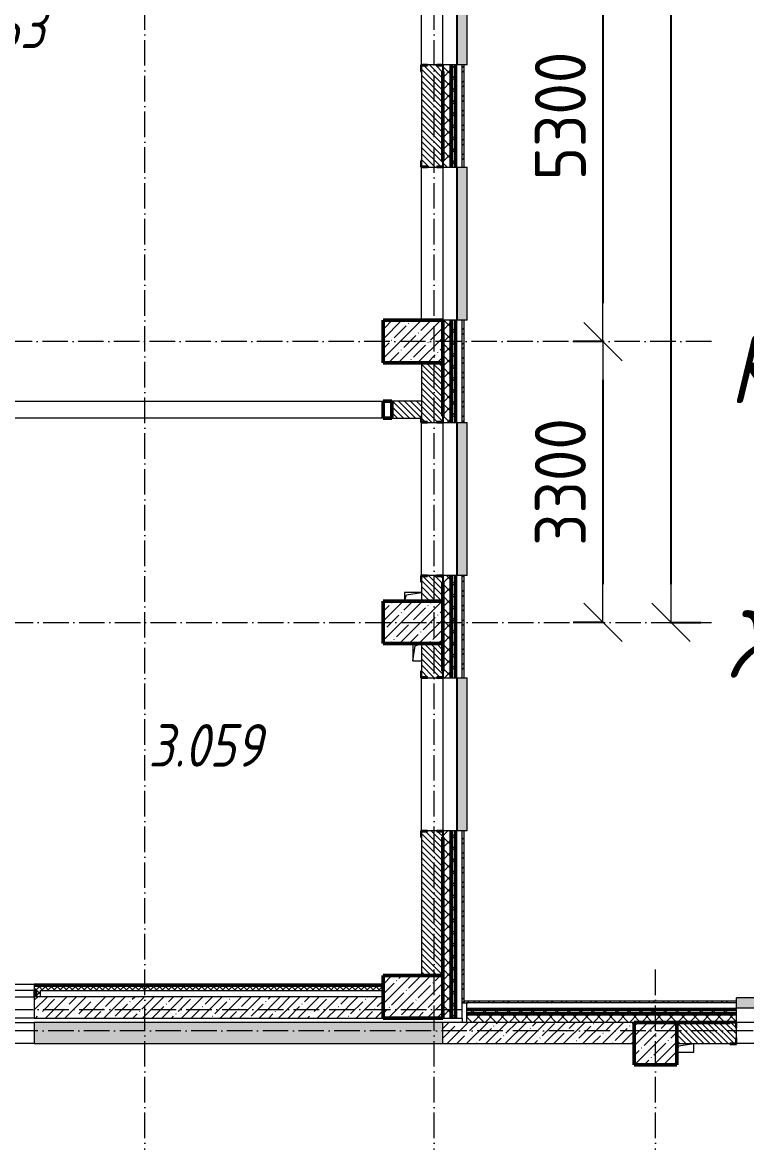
# Model space of a CAD drawing. Header units: millimetres. Extents: x 2294 to 908349, y -83289 to 219220.
# Drawn here: x 184195 to 192704, y 14093 to 27256 of the extents above; entities that cross this region are included whole.
import ezdxf

# ---------------------------------------------------------------- set-up
doc = ezdxf.new("R2010")
doc.units = ezdxf.units.MM
doc.linetypes.add('50_200_ШТРИХ_1Т_ш5_п1_п1_', pattern=[700, 500, -100, 0, -100])
for name, color, linetype, lineweight in [('A-____-____-DIMS', 7, 'Continuous', 9), ('A-GENM-____-MCUT', 7, 'Continuous', 25), ('A-GENM-____-OTLN', 7, 'Continuous', 9), ('A-GENM-____-OTLN-1', 7, 'Continuous', 25), ('A-GLAZ-____-OTLN', 7, 'Continuous', 9), ('A-WALL-____-MCUT-1', 7, 'Continuous', 9), ('A-WALL-____-MCUT-2', 7, 'Continuous', 50), ('A-WALL-____-MCUT-3', 7, 'Continuous', 9), ('A-WALL-____-OTLN', 7, 'Continuous', 9), ('A-WALL-____-PATT-1', 7, 'Continuous', 9), ('A-WALL-FNSH-MCUT-1', 7, 'Continuous', 9), ('I-WALL-____-OTLN', 7, 'Continuous', 9), ('S-COLS-____-MCUT', 7, 'Continuous', 50), ('S-COLS-____-OTLN', 7, 'Continuous', 9), ('S-GRID-____-IDEN', 7, 'Continuous', 9), ('S-GRID-____-OTLN-1', 7, '50_200_ШТРИХ_1Т_ш5_п1_п1_', 9), ('Марки помещений', 7, 'Continuous', 9)]:
    doc.layers.add(name, color=color, linetype=linetype, lineweight=lineweight)
doc.layers.add('A-GLAZ-____-OTLN-1', color=7, linetype='Continuous', lineweight=9, true_color=0xc0c0c0)
doc.layers.add('A-WALL-____-PATT-3', color=9, linetype='Continuous', lineweight=9, true_color=0x808080)
doc.styles.add('ISOCPEUR_I', font='isocpeui.ttf', dxfattribs={"width": 0.9, "height": 2.5})
doc.styles.add('ISOCPEUR_I_2', font='isocpeui.ttf', dxfattribs={"width": 0.85, "height": 2.3})
doc.styles.add('СПДС', font='isocpeur.ttf', dxfattribs={"width": 0.9})
doc.dimstyles.new('Размера А3', dxfattribs={"dimtxt": 800, "dimasz": 450, "dimexe": 350, "dimexo": 100, "dimgap": 200, "dimtad": 1, "dimdec": 0, "dimrnd": 10, "dimzin": 0, "dimdsep": 46, "dimtxsty": 'СПДС', "dimblk": 'ARROWHEAD_6', "dimcen": 1, "dimclrd": 5, "dimclre": 5, "dimclrt": 5, "dimazin": 0, "dimtfac": 1, "dimtdec": 0, "dimtmove": 2, "dimatfit": 3, "dimfxl": 1, "dimtolj": 1, "dimtzin": 0, "dimarcsym": 0})
pattern_1 = [(45, (165583.51, 6025.28), (-70.71068, 70.71068), []), (135, (165583.51, 6025.28), (-70.71068, -70.71068), [])]
pattern_2 = [(135, (165583.507, 6025.276), (-35.35534, -35.35534), [])]
pattern_3 = [(45, (165583.51, 6025.28), (-85.53659, 85.53659), []), (45, (165640.53, 6025.28), (-85.53659, 85.53659), [])]
pattern_4 = [(45, (165583.5, 6025.28), (-114.04925, 114.04925), []), (45, (165697.56, 6025.28), (-114.0493, 114.0493), [201.612, -40.322, 3.353, -36.97])]
pattern_5 = [(45, (165583.507, 6025.276), (-35.35534, 35.35534), []), (135, (165583.507, 6025.276), (-35.35534, -35.35534), [])]

# ---------------------------------------------------------------- blocks, each defined once
blk = doc.blocks.new('ARROWHEAD_6')
at = {"color": 0, "linetype": 'Continuous'}
for p, q in [((-0.5, -0.5), (0.5, 0.5)), ((0, 0), (-1, 0))]:
    blk.add_line(p, q, dxfattribs=at)
blk = doc.blocks.new('*D2797')
at = {"layer": 'A-____-____-DIMS', "color": 0, "lineweight": -2, "transparency": 16777216}
for p, q in [((191022, 28806), (190666, 28806)), ((191016, 28356), (191016, 23956)), ((191022, 23506), (190666, 23506))]:
    blk.add_line(p, q, dxfattribs=at)
at = {"layer": 'Defpoints', "color": 0, "transparency": 16777216}
for p in [(191122, 28806), (191016, 23506), (191122, 23506)]:
    blk.add_point(p, dxfattribs=at)
at = {"layer": 'A-____-____-DIMS', "color": 0, "lineweight": -2, "transparency": 16777216, "xscale": 450, "yscale": 450, "zscale": 450}
for p, rotation in [((191016, 28806), 90), ((191016, 23506), 270)]:
    blk.add_blockref('ARROWHEAD_6', p, dxfattribs=dict(at, rotation=rotation))
at = {"layer": 'A-____-____-DIMS', "color": 0, "transparency": 16777216, "insert": (190516, 26156), "char_height": 600, "attachment_point": 5, "rotation": 90, "style": 'СПДС'}
blk.add_mtext('\\A1;5300', dxfattribs=at)
blk = doc.blocks.new('*D2798')
at = {"layer": 'A-____-____-DIMS', "color": 0, "lineweight": -2, "transparency": 16777216}
for p, q in [((191022, 23506), (190666, 23506)), ((191016, 23056), (191016, 20656)), ((191022, 20206), (190666, 20206))]:
    blk.add_line(p, q, dxfattribs=at)
at = {"layer": 'Defpoints', "color": 0, "transparency": 16777216}
for p in [(191122, 23506), (191016, 20206), (191122, 20206)]:
    blk.add_point(p, dxfattribs=at)
at = {"layer": 'A-____-____-DIMS', "color": 0, "lineweight": -2, "transparency": 16777216, "xscale": 450, "yscale": 450, "zscale": 450}
for p, rotation in [((191016, 23506), 90), ((191016, 20206), 270)]:
    blk.add_blockref('ARROWHEAD_6', p, dxfattribs=dict(at, rotation=rotation))
at = {"layer": 'A-____-____-DIMS', "color": 0, "transparency": 16777216, "insert": (190516, 21856), "char_height": 600, "attachment_point": 5, "rotation": 90, "style": 'СПДС'}
blk.add_mtext('\\A1;3300', dxfattribs=at)
blk = doc.blocks.new('*D2799')
at = {"layer": 'A-____-____-DIMS', "color": 0, "lineweight": -2, "transparency": 16777216}
for p, q in [((191810, 53656), (192166, 53656)), ((191816, 20656), (191816, 53206)), ((191810, 20206), (192166, 20206))]:
    blk.add_line(p, q, dxfattribs=at)
at = {"layer": 'Defpoints', "color": 0, "transparency": 16777216}
for p in [(191710, 53656), (191816, 53656), (191710, 20206)]:
    blk.add_point(p, dxfattribs=at)
at = {"layer": 'A-____-____-DIMS', "color": 0, "lineweight": -2, "transparency": 16777216, "xscale": 450, "yscale": 450, "zscale": 450}
for p, rotation in [((191816, 53656), 90), ((191816, 20206), 270)]:
    blk.add_blockref('ARROWHEAD_6', p, dxfattribs=dict(at, rotation=rotation))
at = {"layer": 'A-____-____-DIMS', "color": 0, "transparency": 16777216, "insert": (191316, 36931), "char_height": 600, "attachment_point": 5, "rotation": 90, "style": 'СПДС'}
blk.add_mtext('\\A1;33450', dxfattribs=at)
blk = doc.blocks.new('BSC_Колонна _Прямоугольная - 500х500-V118-АР1_План отверстий 3 этажа в осях 1-64_А-ГГ')
at = {"layer": 'S-COLS-____-OTLN'}
h = blk.add_hatch(dxfattribs=at)
h.set_pattern_fill('FP_141', color=256, style=0, pattern_type=2)
h.set_pattern_definition([(45, (-26050, -9231.04), (-114.04925, 114.04925), []), (45, (-25935.95, -9231.04), (-114.04925, 114.04925), [201.613, -40.323, 3.353, -36.97])])
h.paths.add_polyline_path([(-250, -250), (250, -250), (250, 250), (-250, 250)], flags=0)
at = {"layer": 'S-COLS-____-MCUT'}
for p, q in [((250, 250), (-250, 250)), ((-250, 250), (-250, -250)), ((250, -250), (250, 250)), ((-250, -250), (250, -250))]:
    blk.add_line(p, q, dxfattribs=at)
blk = doc.blocks.new('BSC_Колонна _Прямоугольная - 500х700-V123-АР1_План отверстий 3 этажа в осях 1-64_А-ГГ')
at = {"layer": 'S-COLS-____-OTLN'}
h = blk.add_hatch(dxfattribs=at)
h.set_pattern_fill('FP_146', color=256, style=0, pattern_type=2)
h.set_pattern_definition([(315, (-9781.04, 23200), (114.0493, 114.0493), []), (315, (-9781.04, 23085.95), (114.0493, 114.0493), [201.613, -40.323, 3.353, -36.97])])
h.paths.add_polyline_path([(-250, 350), (-250, -350), (250, -350), (250, 350)], flags=0)
at = {"layer": 'S-COLS-____-MCUT'}
for p, q in [((250, 350), (-250, 350)), ((-250, 350), (-250, -350)), ((250, -350), (250, 350)), ((-250, -350), (250, -350))]:
    blk.add_line(p, q, dxfattribs=at)
blk = doc.blocks.new('BSC_Колонна _Прямоугольная - 500х700-V125-АР1_План отверстий 3 этажа в осях 1-64_А-ГГ')
at = {"layer": 'S-COLS-____-OTLN'}
h = blk.add_hatch(dxfattribs=at)
h.set_pattern_fill('FP_148', color=256, style=0, pattern_type=2)
h.set_pattern_definition([(315, (-17481.04, 23200), (114.04925, 114.04925), []), (315, (-17481.04, 23085.95), (114.04925, 114.04925), [201.613, -40.323, 3.353, -36.97])])
h.paths.add_polyline_path([(-250, 350), (-250, -350), (250, -350), (250, 350)], flags=0)
at = {"layer": 'S-COLS-____-MCUT'}
for p, q in [((250, 350), (-250, 350)), ((-250, 350), (-250, -350)), ((250, -350), (250, 350)), ((-250, -350), (250, -350))]:
    blk.add_line(p, q, dxfattribs=at)
blk = doc.blocks.new('BSC_Колонна _Прямоугольная - 500х700-V130-АР1_План отверстий 3 этажа в осях 1-64_А-ГГ')
at = {"layer": 'S-COLS-____-OTLN'}
h = blk.add_hatch(dxfattribs=at)
h.set_pattern_fill('FP_153', color=256, style=0, pattern_type=2)
h.set_pattern_definition([(315, (-14181.04, 23200), (114.04925, 114.04925), []), (315, (-14181.04, 23085.95), (114.04925, 114.04925), [201.613, -40.323, 3.353, -36.97])])
h.paths.add_polyline_path([(-250, 350), (-250, -350), (250, -350), (250, 350)], flags=0)
at = {"layer": 'S-COLS-____-MCUT'}
for p, q in [((250, 350), (-250, 350)), ((-250, 350), (-250, -350)), ((250, -350), (250, 350)), ((-250, -350), (250, -350))]:
    blk.add_line(p, q, dxfattribs=at)
blk = doc.blocks.new('Отлив_СКБ - Отлив витража_120_НВФ-31885687-АР1_План отверстий 3 этажа в осях 1-64_А-ГГ')
at = {"layer": 'A-GLAZ-____-OTLN-1'}
for points in [[(0, 0), (0, -2), (1800, -2), (1800, 0), (534, 0)], [(0, -2), (0, -120), (1800, -120), (1800, -2), (534, -2)]]:
    blk.add_hatch(color=256, dxfattribs=at).paths.add_polyline_path(points, flags=0)
at = {"layer": 'A-GLAZ-____-OTLN'}
for p, q in [((0, 0), (1800, 0)), ((1800, -2), (0, -2)), ((0, -120), (0, -83)), ((0, -120), (1800, -120)), ((1800, -83), (1800, -120))]:
    blk.add_line(p, q, dxfattribs=at)
blk = doc.blocks.new('Фахверк_СКБ_Уголок - 250_2700-27497298-АР1_План отверстий 3 этажа в осях 1-64_А-ГГ')
at = {"layer": 'A-GENM-____-MCUT'}
for p, q in [((200, 181), (125, 181)), ((125, 181), (125, 106)), ((131, 106), (131, 175)), ((131, 175), (200, 175)), ((200, 175), (200, 181)), ((125, 106), (131, 106)), ((131, -6), (125, -6)), ((125, -6), (125, -81)), ((125, -81), (200, -81)), ((131, -75), (131, -6)), ((200, -75), (131, -75)), ((200, -81), (200, -75))]:
    blk.add_line(p, q, dxfattribs=at)
blk = doc.blocks.new('AR_Отверстие прямоугольное _в плите_ - AR_Отверстие прямоугольное _в плите_-V181-АР1_План отверстий 3 этажа в осях 1-64_А-ГГ')
at = {"layer": 'A-GENM-____-OTLN'}
for p, q in [((-100, -50), (-75, 25)), ((-75, 25), (100, 50)), ((100, -50), (100, 50)), ((-100, -50), (100, -50))]:
    blk.add_line(p, q, dxfattribs=at)
blk = doc.blocks.new('AR_Отверстие прямоугольное _в плите_ - AR_Отверстие прямоугольное _в плите_-30510803-АР1_План отверстий 3 этажа в осях 1-64_А-ГГ')
at = {"layer": 'A-GENM-____-OTLN'}
for p, q in [((-50, 100), (-50, -100)), ((-50, -100), (-25, 75)), ((-25, 75), (50, 100)), ((-50, -100), (50, -100))]:
    blk.add_line(p, q, dxfattribs=at)
blk = doc.blocks.new('AR_Отверстие прямоугольное _в плите_ - AR_Отверстие прямоугольное _в плите_-30510907-АР1_План отверстий 3 этажа в осях 1-64_А-ГГ')
at = {"layer": 'A-GENM-____-OTLN'}
for p, q in [((100, 50), (-100, 50)), ((-100, 50), (-100, -50)), ((-100, -50), (-75, 25)), ((-75, 25), (100, 50))]:
    blk.add_line(p, q, dxfattribs=at)
blk = doc.blocks.new('Стены 9 - Стены 4-31627981-АР1_План отверстий 3 этажа в осях 1-64_А-ГГ')
at = {"layer": 'A-WALL-____-MCUT-3'}
for p, q in [((23850, 9731), (23800, 9731)), ((23800, 9731), (23800, 9711)), ((23800, 9711), (23850, 9711)), ((23850, 9711), (23850, 9731))]:
    blk.add_line(p, q, dxfattribs=at)
blk = doc.blocks.new('BSC_Колонна _Прямоугольная1 - 200х100 _металл_-35191367-АР1_План отверстий 3 этажа в осях 1-64_А-ГГ')
at = {"layer": 'S-COLS-____-MCUT'}
for p, q in [((100, 50), (-100, 50)), ((-100, 50), (-100, -50)), ((100, -50), (100, 50)), ((-100, -50), (100, -50))]:
    blk.add_line(p, q, dxfattribs=at)
blk = doc.blocks.new('3floor')
at = {"layer": 'A-WALL-____-PATT-1'}
h = blk.add_hatch(dxfattribs=at)
h.set_pattern_fill('FP_1', color=256, style=0, pattern_type=2)
h.set_pattern_definition(pattern_1)
h.paths.add_polyline_path([(189234, 15556), (189234, 17756), (189140, 17756), (189140, 17681), (189134, 17681), (189134, 15556)], flags=0)
h.paths.add_polyline_path([(189234, 19556), (189234, 20756), (189140, 20756), (189140, 20681), (189134, 20681), (189134, 19631), (189140, 19631), (189140, 19556)], flags=0)
h.paths.add_polyline_path([(189234, 22556), (189234, 23756), (189134, 23756), (189134, 22631), (189140, 22631), (189140, 22556)], flags=0)
h.paths.add_polyline_path([(189234, 25556), (189234, 26756), (189140, 26756), (189140, 26681), (189134, 26681), (189134, 25631), (189140, 25631), (189140, 25556)], flags=0)
h.paths.add_polyline_path([(189134, 28556), (189234, 28556), (189234, 29756), (189140, 29756), (189140, 29681), (189134, 29681), (189134, 29056)], flags=0)
h.paths.add_polyline_path([(189140, 31556), (189234, 31556), (189234, 32756), (189134, 32756), (189134, 31631), (189140, 31631), (189140, 31562)], flags=0)
h.paths.add_polyline_path([(189140, 34556), (189234, 34556), (189234, 35756), (189140, 35756), (189140, 35681), (189134, 35681), (189134, 34631), (189140, 34631), (189140, 34562)], flags=0)
h.paths.add_polyline_path([(189140, 37556), (189234, 37556), (189234, 38756), (189134, 38756), (189134, 37631), (189140, 37631), (189140, 37562)], flags=0)
h.paths.add_polyline_path([(189234, 40556), (189234, 41756), (189140, 41756), (189140, 41681), (189134, 41681), (189134, 40631), (189140, 40631), (189140, 40556)], flags=0)
h.paths.add_polyline_path([(189140, 43556), (189234, 43556), (189234, 44756), (189134, 44756), (189134, 43631), (189140, 43631), (189140, 43562)], flags=0)
h.paths.add_polyline_path([(189234, 46556), (189234, 47806), (189140, 47806), (189140, 47731), (189134, 47731), (189134, 46631), (189140, 46631), (189140, 46556)], flags=0)
h.paths.add_polyline_path([(189234, 49606), (189234, 53756), (189134, 53756), (189134, 49606)], flags=0)
h = blk.add_hatch(dxfattribs=at)
h.set_pattern_fill('FP_1', color=256, style=0, pattern_type=2)
h.set_pattern_definition(pattern_1)
h.paths.add_polyline_path([(189284, 15556), (189284, 17756), (189234, 17756), (189234, 15556)], flags=0)
h.paths.add_polyline_path([(189284, 19556), (189284, 20756), (189234, 20756), (189234, 19556)], flags=0)
h.paths.add_polyline_path([(189284, 22556), (189284, 23756), (189234, 23756), (189234, 22556)], flags=0)
h.paths.add_polyline_path([(189284, 25556), (189284, 26756), (189234, 26756), (189234, 25556)], flags=0)
h.paths.add_polyline_path([(189284, 28556), (189284, 29756), (189234, 29756), (189234, 28556)], flags=0)
h.paths.add_polyline_path([(189234, 31556), (189284, 31556), (189284, 32756), (189234, 32756), (189234, 32560)], flags=0)
h.paths.add_polyline_path([(189234, 34556), (189284, 34556), (189284, 35756), (189234, 35756)], flags=0)
h.paths.add_polyline_path([(189284, 37556), (189284, 38756), (189234, 38756), (189234, 37556)], flags=0)
h.paths.add_polyline_path([(189234, 40556), (189284, 40556), (189284, 41756), (189234, 41756), (189234, 41161)], flags=0)
h.paths.add_polyline_path([(189234, 43556), (189284, 43556), (189284, 44756), (189234, 44756), (189234, 44601)], flags=0)
h.paths.add_polyline_path([(189284, 46556), (189284, 47806), (189234, 47806), (189234, 46556)], flags=0)
h.paths.add_polyline_path([(189284, 49606), (189284, 53756), (189234, 53756), (189234, 49606)], flags=0)
h = blk.add_hatch(dxfattribs=at)
h.set_pattern_fill('FP_3', color=256, style=0, pattern_type=2)
h.set_pattern_definition(pattern_3)
h.paths.add_polyline_path([(189364, 15746), (189384, 15746), (189384, 17756), (189364, 17756), (189364, 15790)], flags=0)
h.paths.add_polyline_path([(189384, 19556), (189384, 20756), (189364, 20756), (189364, 19556)], flags=0)
h.paths.add_polyline_path([(189384, 22556), (189384, 23756), (189364, 23756), (189364, 22556)], flags=0)
h.paths.add_polyline_path([(189384, 25556), (189384, 26756), (189364, 26756), (189364, 25556)], flags=0)
h.paths.add_polyline_path([(189364, 28556), (189384, 28556), (189384, 29756), (189364, 29756)], flags=0)
h.paths.add_polyline_path([(189384, 31556), (189384, 32756), (189364, 32756), (189364, 31556)], flags=0)
h.paths.add_polyline_path([(189384, 34556), (189384, 35756), (189364, 35756), (189364, 34556)], flags=0)
h.paths.add_polyline_path([(189364, 37556), (189384, 37556), (189384, 38756), (189364, 38756), (189364, 37720)], flags=0)
h.paths.add_polyline_path([(189384, 40556), (189384, 41756), (189364, 41756), (189364, 40556)], flags=0)
h.paths.add_polyline_path([(189384, 43556), (189384, 44756), (189364, 44756), (189364, 43556)], flags=0)
h.paths.add_polyline_path([(189364, 46556), (189384, 46556), (189384, 47576), (189364, 47576), (189364, 47181)], flags=0)
h = blk.add_hatch(dxfattribs=at)
h.set_pattern_fill('FP_6', color=256, style=0, pattern_type=2)
h.set_pattern_definition(pattern_2)
h.paths.add_polyline_path([(189065, 25556), (189065, 25562), (189134, 25562), (189134, 26750), (189065, 26750), (189065, 26756), (188953, 26756), (188953, 26750), (188884, 26750), (188884, 25562), (188953, 25562), (188953, 25556)], flags=0)
h = blk.add_hatch(dxfattribs=at)
h.set_pattern_fill('FP_6', color=256, style=0, pattern_type=2)
h.set_pattern_definition(pattern_2)
h.paths.add_polyline_path([(188884, 20456), (189134, 20456), (189134, 20750), (189065, 20750), (189065, 20756), (188953, 20756), (188953, 20750), (188884, 20750), (188884, 20520)], flags=0)
h.paths.add_polyline_path([(189065, 22556), (189065, 22562), (189134, 22562), (189134, 23256), (188884, 23256), (188884, 22562), (188953, 22562), (188953, 22556)], flags=0)
h = blk.add_hatch(dxfattribs=at)
h.set_pattern_fill('FP_6', color=256, style=0, pattern_type=2)
h.set_pattern_definition(pattern_2)
h.paths.add_polyline_path([(188534, 22606), (188878, 22606), (188878, 22631), (188884, 22631), (188884, 22806), (188534, 22806)], flags=0)
h = blk.add_hatch(dxfattribs=at)
h.set_pattern_fill('FP_6', color=256, style=0, pattern_type=2)
h.set_pattern_definition(pattern_2)
h.paths.add_polyline_path([(188989, 16056), (189134, 16056), (189134, 17750), (189065, 17750), (189065, 17756), (188953, 17756), (188953, 17750), (188884, 17750), (188884, 16056)], flags=0)
h.paths.add_polyline_path([(189065, 19556), (189065, 19562), (189134, 19562), (189134, 19956), (188884, 19956), (188884, 19562), (188953, 19562), (188953, 19556)], flags=0)
h = blk.add_hatch(dxfattribs=at)
h.set_pattern_fill('FP_38', color=256, style=0, pattern_type=2)
h.set_pattern_definition(pattern_4)
h.paths.add_polyline_path([(188434, 15556), (188434, 15806), (184334, 15806), (184334, 15556), (186779, 15556)], flags=0)
h.paths.add_polyline_path([(183184, 15556), (183184, 15806), (175684, 15806), (175684, 15556), (182361, 15556)], flags=0)
h = blk.add_hatch(dxfattribs=at)
h.set_pattern_fill('FP_3', color=256, style=0, pattern_type=2)
h.set_pattern_definition(pattern_3)
h.paths.add_polyline_path([(203899, 15736), (203899, 15756), (203384, 15756), (203384, 15736)], flags=0)
h.paths.add_polyline_path([(200384, 15736), (201584, 15736), (201584, 15756), (200384, 15756)], flags=0)
h.paths.add_polyline_path([(198584, 15736), (198584, 15756), (197384, 15756), (197384, 15736)], flags=0)
h.paths.add_polyline_path([(195584, 15736), (195584, 15756), (194384, 15756), (194384, 15736)], flags=0)
h.paths.add_polyline_path([(192584, 15736), (192584, 15756), (189434, 15756), (189434, 15736), (190314, 15736)], flags=0)
h = blk.add_hatch(dxfattribs=at)
h.set_pattern_fill('FP_1', color=256, style=0, pattern_type=2)
h.set_pattern_definition(pattern_1)
h.paths.add_polyline_path([(239934, 15606), (239934, 15656), (233584, 15656), (233584, 15606), (239803, 15606)], flags=0)
h.paths.add_polyline_path([(225664, 15606), (225784, 15606), (225784, 15656), (224584, 15656), (224584, 15606)], flags=0)
h.paths.add_polyline_path([(222784, 15606), (222784, 15656), (221584, 15656), (221584, 15606), (222129, 15606)], flags=0)
h.paths.add_polyline_path([(219784, 15606), (219784, 15656), (218584, 15656), (218584, 15606), (218594, 15606)], flags=0)
h.paths.add_polyline_path([(216784, 15606), (216784, 15656), (215584, 15656), (215584, 15606)], flags=0)
h.paths.add_polyline_path([(212584, 15606), (213784, 15606), (213784, 15656), (212584, 15656)], flags=0)
h.paths.add_polyline_path([(210784, 15606), (210784, 15656), (209584, 15656), (209584, 15606), (209756, 15606)], flags=0)
h.paths.add_polyline_path([(207784, 15606), (207784, 15656), (206584, 15656), (206584, 15606)], flags=0)
h.paths.add_polyline_path([(204454, 15606), (204784, 15606), (204784, 15656), (203384, 15656), (203384, 15606)], flags=0)
h.paths.add_polyline_path([(200384, 15606), (201584, 15606), (201584, 15656), (200384, 15656)], flags=0)
h.paths.add_polyline_path([(198584, 15606), (198584, 15656), (197384, 15656), (197384, 15606)], flags=0)
h.paths.add_polyline_path([(195584, 15606), (195584, 15656), (194384, 15656), (194384, 15606)], flags=0)
h.paths.add_polyline_path([(192584, 15606), (192584, 15656), (189414, 15656), (189414, 15606), (190314, 15606)], flags=0)
h = blk.add_hatch(dxfattribs=at)
h.set_pattern_fill('FP_1', color=256, style=0, pattern_type=2)
h.set_pattern_definition(pattern_1)
h.paths.add_polyline_path([(239934, 15506), (239934, 15606), (233584, 15606), (233584, 15512), (233659, 15512), (233659, 15506), (239803, 15506)], flags=0)
h.paths.add_polyline_path([(225664, 15506), (225709, 15506), (225709, 15512), (225784, 15512), (225784, 15606), (224584, 15606), (224584, 15512), (224659, 15512), (224659, 15506), (225434, 15506)], flags=0)
h.paths.add_polyline_path([(222709, 15506), (222709, 15512), (222784, 15512), (222784, 15606), (221584, 15606), (221584, 15512), (221659, 15512), (221659, 15506), (222129, 15506)], flags=0)
h.paths.add_polyline_path([(219709, 15506), (219709, 15512), (219784, 15512), (219784, 15606), (218584, 15606), (218584, 15512), (218659, 15512), (218659, 15506), (219434, 15506)], flags=0)
h.paths.add_polyline_path([(216709, 15506), (216709, 15512), (216784, 15512), (216784, 15606), (215584, 15606), (215584, 15512), (215659, 15512), (215659, 15506), (215934, 15506)], flags=0)
h.paths.add_polyline_path([(213709, 15506), (213709, 15512), (213784, 15512), (213784, 15606), (212584, 15606), (212584, 15512), (212659, 15512), (212659, 15506), (213291, 15506)], flags=0)
h.paths.add_polyline_path([(209659, 15506), (210709, 15506), (210709, 15512), (210784, 15512), (210784, 15606), (209584, 15606), (209584, 15512), (209659, 15512)], flags=0)
h.paths.add_polyline_path([(206934, 15506), (207709, 15506), (207709, 15512), (207784, 15512), (207784, 15606), (206584, 15606), (206584, 15512), (206659, 15512), (206659, 15506)], flags=0)
h.paths.add_polyline_path([(204454, 15506), (204709, 15506), (204709, 15512), (204784, 15512), (204784, 15606), (203384, 15606), (203384, 15506), (204434, 15506)], flags=0)
h.paths.add_polyline_path([(200919, 15506), (201509, 15506), (201509, 15512), (201584, 15512), (201584, 15606), (200384, 15606), (200384, 15506), (200884, 15506)], flags=0)
h.paths.add_polyline_path([(198509, 15506), (198509, 15512), (198584, 15512), (198584, 15606), (197384, 15606), (197384, 15512), (197459, 15512), (197459, 15506)], flags=0)
h.paths.add_polyline_path([(195509, 15506), (195509, 15512), (195584, 15512), (195584, 15606), (194384, 15606), (194384, 15506), (194884, 15506)], flags=0)
h.paths.add_polyline_path([(192509, 15506), (192509, 15512), (192584, 15512), (192584, 15606), (189414, 15606), (189414, 15506), (191884, 15506)], flags=0)
h = blk.add_hatch(dxfattribs=at)
h.set_pattern_fill('FP_38', color=256, style=0, pattern_type=2)
h.set_pattern_definition(pattern_4)
h.paths.add_polyline_path([(188547, 15256), (189134, 15256), (189134, 15506), (184334, 15506), (184334, 15256), (186779, 15256)], flags=0)
h.paths.add_polyline_path([(183184, 15256), (183184, 15506), (175184, 15506), (175184, 15256), (178789, 15256), (178789, 15302), (178876, 15302), (178876, 15256), (181477, 15256)], flags=0)
h.paths.add_polyline_path([(171184, 15256), (171184, 15506), (163634, 15506), (163634, 15256), (170872, 15256)], flags=0)
h = blk.add_hatch(dxfattribs=at)
h.set_pattern_fill('FP_38', color=256, style=0, pattern_type=2)
h.set_pattern_definition(pattern_4)
h.paths.add_polyline_path([(191384, 15256), (191384, 15506), (189134, 15506), (189134, 15256), (190314, 15256)], flags=0)
h = blk.add_hatch(dxfattribs=at)
h.set_pattern_fill('FP_6', color=256, style=0, pattern_type=2)
h.set_pattern_definition(pattern_2)
h.paths.add_polyline_path([(192509, 15256), (192578, 15256), (192578, 15325), (192584, 15325), (192584, 15437), (192578, 15437), (192578, 15506), (191884, 15506), (191884, 15256)], flags=0)
at = {"layer": 'A-WALL-____-PATT-3'}
h = blk.add_hatch(dxfattribs=at)
h.set_pattern_fill('FP_7', color=256, style=0, pattern_type=2)
h.set_pattern_definition(pattern_5)
h.paths.add_polyline_path([(188434, 15881), (188434, 15931), (184334, 15931), (184334, 15881), (186779, 15881)], flags=0)
h.paths.add_polyline_path([(182984, 15881), (183184, 15881), (183184, 15931), (182984, 15931)], flags=0)
h = blk.add_hatch(dxfattribs=at)
h.set_pattern_fill('FP_7', color=256, style=0, pattern_type=2)
h.set_pattern_definition(pattern_5)
h.paths.add_polyline_path([(184409, 15806), (184409, 15881), (184359, 15881), (184359, 15806)], flags=0)
at = {"layer": 'A-WALL-____-MCUT-1'}
for p, q in [((188434, 15806), (184334, 15806)), ((184334, 15806), (184334, 15556)), ((184334, 15556), (188434, 15556)), ((191384, 15506), (184334, 15506)), ((184334, 15506), (184334, 15256)), ((189134, 15256), (189134, 15506)), ((184334, 15256), (191384, 15256))]:
    blk.add_line(p, q, dxfattribs=at)
at = {"layer": 'A-WALL-____-MCUT-2'}
for p, q in [((189234, 25556), (189234, 26756)), ((189284, 25556), (189284, 26756)), ((189134, 26681), (189134, 25631)), ((189234, 22556), (189234, 23756)), ((189284, 22556), (189284, 23756)), ((189134, 23256), (189134, 22631)), ((189134, 20681), (189134, 20456)), ((189234, 19556), (189234, 20756)), ((189284, 19556), (189284, 20756)), ((189134, 19956), (189134, 19631)), ((189134, 17681), (189134, 16056)), ((189234, 15556), (189234, 17756)), ((189284, 15556), (189284, 17756)), ((188434, 15944), (184334, 15944)), ((184346, 15881), (184346, 15806)), ((192584, 15656), (189414, 15656)), ((192584, 15606), (189414, 15606)), ((191884, 15506), (192509, 15506))]:
    blk.add_line(p, q, dxfattribs=at)
at = {"layer": 'A-WALL-____-MCUT-3'}
for p, q in [((189065, 26756), (188953, 26756)), ((189364, 26756), (189140, 26756)), ((189364, 25556), (189364, 26756)), ((188884, 26681), (188884, 25631)), ((188953, 25556), (189065, 25556)), ((189140, 25556), (189364, 25556)), ((189364, 23756), (189134, 23756)), ((189364, 22556), (189364, 23756)), ((188884, 23256), (188884, 22631)), ((188884, 22806), (188534, 22806)), ((188534, 22606), (188878, 22606)), ((188953, 22556), (189065, 22556)), ((189140, 22556), (189364, 22556)), ((188884, 20681), (188884, 20456)), ((189065, 20756), (188953, 20756)), ((189364, 20756), (189140, 20756)), ((189364, 19556), (189364, 20756)), ((188884, 19956), (188884, 19631)), ((188953, 19556), (189065, 19556)), ((189140, 19556), (189364, 19556)), ((188884, 17681), (188884, 16056)), ((189065, 17756), (188953, 17756)), ((189364, 17756), (189140, 17756)), ((189364, 15556), (189364, 17756)), ((184334, 15931), (184334, 15881)), ((188434, 15931), (184334, 15931)), ((184359, 15881), (184334, 15881)), ((184359, 15881), (184359, 15806)), ((184409, 15881), (188434, 15881)), ((184409, 15806), (184409, 15881)), ((192584, 15736), (189414, 15736)), ((189414, 15736), (189414, 15506)), ((192584, 15512), (192584, 15736)), ((189134, 15556), (189364, 15556)), ((192584, 15325), (192584, 15437)), ((191884, 15256), (192509, 15256))]:
    blk.add_line(p, q, dxfattribs=at)
at = {"layer": 'A-WALL-____-OTLN'}
for p, q in [((188884, 26756), (188884, 28556)), ((189134, 26756), (189134, 28556)), ((188884, 23756), (188884, 25556)), ((189134, 25556), (189134, 23756)), ((188884, 20756), (188884, 22556)), ((189134, 22556), (189134, 20756)), ((189134, 20756), (189134, 20756)), ((188884, 17756), (188884, 19556)), ((189134, 19556), (189134, 17756)), ((189134, 17756), (189134, 17756)), ((183184, 15806), (184334, 15806)), ((189364, 15736), (189384, 15736)), ((184334, 15556), (183184, 15556)), ((189364, 15556), (189364, 15506)), ((183184, 15506), (184334, 15506)), ((194384, 15506), (192584, 15506)), ((184334, 15256), (183184, 15256)), ((194384, 15256), (192584, 15256))]:
    blk.add_line(p, q, dxfattribs=at)
at = {"layer": 'A-WALL-FNSH-MCUT-1'}
for p, q in [((189384, 26756), (189364, 26756)), ((189384, 25556), (189384, 26756)), ((189364, 25556), (189384, 25556)), ((189384, 23756), (189364, 23756)), ((189384, 22556), (189384, 23756)), ((189364, 22556), (189384, 22556)), ((189384, 20756), (189364, 20756)), ((189384, 19556), (189384, 20756)), ((189364, 19556), (189384, 19556)), ((189384, 17756), (189364, 17756)), ((189384, 15746), (189384, 17756)), ((188434, 15956), (184334, 15956)), ((184334, 15956), (184334, 15931)), ((184334, 15881), (184334, 15806)), ((189364, 15746), (189384, 15746)), ((192584, 15756), (189434, 15756)), ((189434, 15756), (189434, 15736)), ((192584, 15736), (192584, 15756)), ((192584, 15736), (192584, 15736))]:
    blk.add_line(p, q, dxfattribs=at)
at = {"layer": 'I-WALL-____-OTLN'}
for p, q in [((182984, 22806), (188434, 22806)), ((188434, 22606), (182984, 22606)), ((183184, 15956), (184334, 15956)), ((184334, 15881), (183184, 15881))]:
    blk.add_line(p, q, dxfattribs=at)
at = {"layer": 'A-GENM-____-OTLN'}
for name, p in [('AR_Отверстие прямоугольное _в плите_ - AR_Отверстие прямоугольное _в плите_-30510907-АР1_План отверстий 3 этажа в осях 1-64_А-ГГ', (188784, 20506)), ('AR_Отверстие прямоугольное _в плите_ - AR_Отверстие прямоугольное _в плите_-30510803-АР1_План отверстий 3 этажа в осях 1-64_А-ГГ', (188834, 19856)), ('AR_Отверстие прямоугольное _в плите_ - AR_Отверстие прямоугольное _в плите_-V181-АР1_План отверстий 3 этажа в осях 1-64_А-ГГ', (191984, 15206))]:
    blk.add_blockref(name, p, dxfattribs=at)
at = {"layer": 'A-GENM-____-OTLN-1'}
for p, rotation in [((188959, 26881), 269.9999999999999), ((189059, 25431), 89.99999999999991), ((189059, 22431), 89.99999999999991), ((188959, 20881), 269.9999999999999), ((189059, 19431), 89.99999999999991), ((188959, 17881), 269.9999999999999), ((192709, 15431), 180)]:
    blk.add_blockref('Фахверк_СКБ_Уголок - 250_2700-27497298-АР1_План отверстий 3 этажа в осях 1-64_А-ГГ', p, dxfattribs=dict(at, rotation=rotation))
at = {"layer": 'A-GLAZ-____-OTLN'}
for p, rotation in [((189301, 26756), 89.99999999999932), ((189301, 23756), 89.99999999999932), ((189301, 20756), 89.99999999999932), ((189301, 17756), 89.99999999999932), ((194384, 15673), 180)]:
    blk.add_blockref('Отлив_СКБ - Отлив витража_120_НВФ-31885687-АР1_План отверстий 3 этажа в осях 1-64_А-ГГ', p, dxfattribs=dict(at, rotation=rotation))
at = {"layer": 'A-WALL-____-OTLN'}
blk.add_blockref('Стены 9 - Стены 4-31627981-АР1_План отверстий 3 этажа в осях 1-64_А-ГГ', (165584, 6025), dxfattribs=at)
at = {"layer": 'S-COLS-____-OTLN'}
for name, p, rotation in [('BSC_Колонна _Прямоугольная - 500х700-V125-АР1_План отверстий 3 этажа в осях 1-64_А-ГГ', (188784, 23506), 89.9999999999999), ('BSC_Колонна _Прямоугольная1 - 200х100 _металл_-35191367-АР1_План отверстий 3 этажа в осях 1-64_А-ГГ', (188484, 22706), 270.0000000000001), ('BSC_Колонна _Прямоугольная - 500х700-V130-АР1_План отверстий 3 этажа в осях 1-64_А-ГГ', (188784, 20206), 89.9999999999999), ('BSC_Колонна _Прямоугольная - 500х700-V123-АР1_План отверстий 3 этажа в осях 1-64_А-ГГ', (188784, 15806), 89.9999999999999)]:
    blk.add_blockref(name, p, dxfattribs=dict(at, rotation=rotation))
blk.add_blockref('BSC_Колонна _Прямоугольная - 500х500-V118-АР1_План отверстий 3 этажа в осях 1-64_А-ГГ', (191634, 15256), dxfattribs=at)
at = {"layer": 'Марки помещений', "char_height": 500, "width": 785.65, "attachment_point": 1, "style": 'ISOCPEUR_I_2'}
for s, insert in [('3.053', (183139, 27453)), ('3.059', (185676, 19011))]:
    blk.add_mtext(s, dxfattribs=dict(at, insert=insert))
blk = doc.blocks.new('3osi')
at = {"layer": 'S-GRID-____-OTLN-1', "color": 251, "ltscale": 0.6, "true_color": 0x636466}
for p, q in [((185633.5, 1542.7), (185633.5, 55906.2)), ((189033.5, 1542.7), (189033.5, 55906.2)), ((192291.2, 23506.3), (160914.7, 23506.3)), ((160914.7, 20206.3), (192291.2, 20206.3)), ((191633.5, 1542.7), (191633.5, 16175.8)), ((160914.7, 15656.3), (189454.1, 15656.3)), ((269657.9, 15406.3), (161153.7, 15406.3))]:
    blk.add_line(p, q, dxfattribs=at)
at = {"layer": 'S-GRID-____-IDEN', "char_height": 800, "attachment_point": 1, "style": 'ISOCPEUR_I'}
for s, insert, width in [('\\fISOCPEUR|b0|i1|c204|p34|;\\W.9;К', (192498.4, 23582.4), 223.671), ('\\fISOCPEUR|b0|i1|c204|p34|;\\W.9;Ж', (192469.4, 20353), 281.392)]:
    blk.add_mtext(s, dxfattribs=dict(at, insert=insert, width=width))
at = {"layer": 'A-____-____-DIMS'}
for base, p1, p2, picture, middle in [((191816, 53656.3), (191710, 20206.3), (191710, 53656.3), '*D2799', (191316, 36931.3)), ((191016, 23506.3), (191122.1, 28806.3), (191122.1, 23506.3), '*D2797', (190516, 26156.3)), ((191016, 20206.3), (191122.1, 23506.3), (191122.1, 20206.3), '*D2798', (190516, 21856.3))]:
    dim = blk.add_linear_dim(base=base, p1=p1, p2=p2, angle=90, dimstyle='Размера А3', override={"dimtxt": 600, "dimclrd": 0, "dimclre": 0, "dimclrt": 0}, dxfattribs=at)
    dim.commit()
    dim.dimension.update_dxf_attribs({"geometry": picture, "text_midpoint": middle})

msp = doc.modelspace()

# ---------------------------------------------------------------- block references
for name in ['3osi', '3floor']:
    msp.add_blockref(name, (0, 0))

doc.saveas('drawing.dxf')
